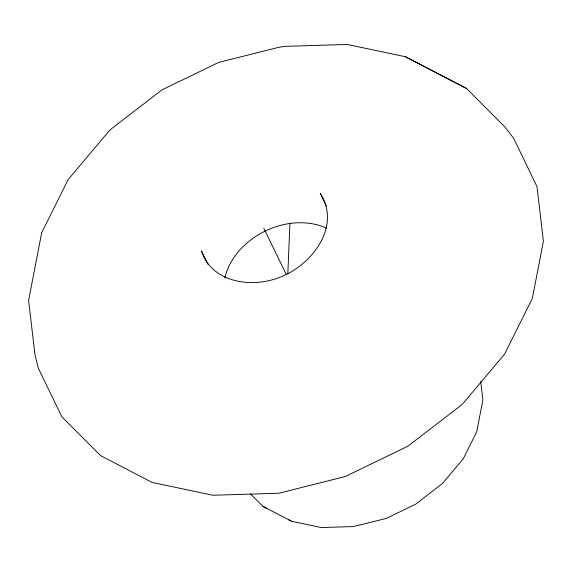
<?xml version="1.0" encoding="UTF-8"?>
<svg xmlns="http://www.w3.org/2000/svg" width="572" height="572" viewBox="0 0 572 572"><rect width="100%" height="100%" fill="white"/><g stroke="black" fill="none" stroke-linecap="round" stroke-linejoin="round"><path stroke-width="0.86" d="M287.83 273.895L289.918 223.48M405.419 56.735L347.29 44.452L284.277 46.368L278.857 47.297L218.697 62.419L162.083 89.811L112.877 127.62L108.823 131.267L68.182 179.515L41.677 232.754L28.6 300.422L34.928 354.44L38.36 368.204L61.747 416.645L100.529 455.598L152.066 482.411L212.848 495.252L278.728 493.25L345.216 476.54L407.786 446.267L462.169 404.483L504.661 354.039L532.368 298.377L543.4 241.291L537.008 186.665L513.62 138.224L504.919 127.005L466.566 88.481L405.419 56.735L466.566 88.481M288.545 519.691L291.677 521.299L321.25 527.548L353.31 526.576L386.272 518.425L415.722 504.168L442.571 483.383L463.248 458.837L476.733 431.753L482.875 399.95L480.723 381.574M250.522 493.893L262.948 506.377L266.595 508.251M262.948 506.377L291.677 521.299M326.405 206.049L320.227 193.329C342.042 227.105 310.667 266.709 278.121 277.906C250.665 288.259 211.497 282.353 201.408 250.822L207.972 264.343M263.742 228.128L286.136 274.253M224.853 278.085A66.566 51.509 -25.9 0 1 326.433 228.171"/></g></svg>
